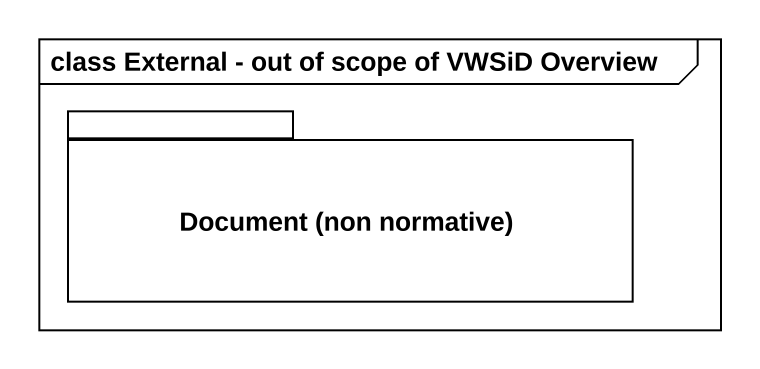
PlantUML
@startuml
mainframe class External - out of scope of VWSiD Overview
package "Document (non normative)" as Document_non_normative {
}
@enduml
